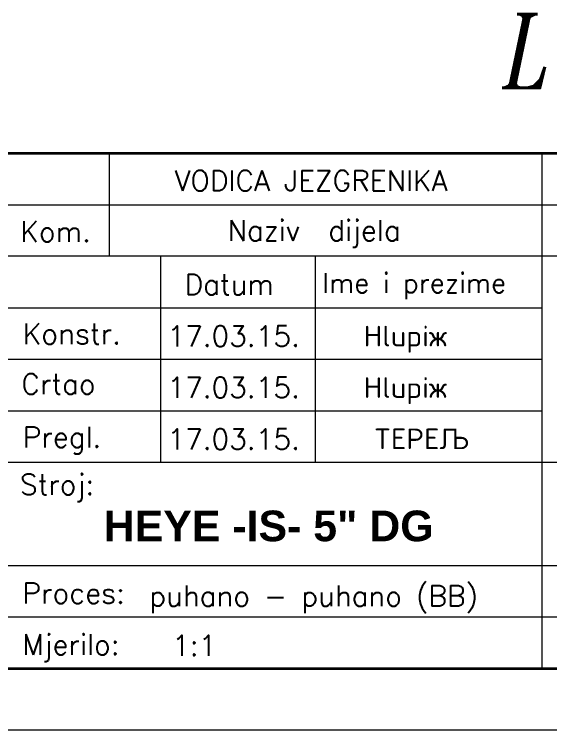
# Model space of a CAD drawing. Extents: x 678 to 975, y 7 to 427.
# Drawn here: x 889 to 932.8, y 6.8 to 65.1 of the extents above; entities that cross this region are included whole.
import ezdxf

# ---------------------------------------------------------------- set-up
doc = ezdxf.new("R2010")
doc.units = 0
doc.header["$LTSCALE"] = 0.2
doc.layers.get('0').update_dxf_attribs({"linetype": 'CONTINUOUS', "lineweight": 15})
doc.layers.add('3', color=3, linetype='CONTINUOUS', lineweight=35)
doc.styles.add('ITALICT', font='ITALICT.shx', dxfattribs={"width": 0.8, "height": 2.5})
doc.styles.add('ROMANS', font='romans.shx')

msp = doc.modelspace()

# ---------------------------------------------------------------- linework, layer by layer
for p, q in [((896.77228, 53.75778), (896.77228, 45.35778)), ((932.05228, 53.75778), (932.05228, 11.75778)), ((790.22517, 49.55778), (969.7194, 49.55778)), ((969.7194, 45.35778), (790.22517, 45.35778)), ((900.97228, 45.35778), (900.97228, 28.55778)), ((913.57228, 45.35778), (913.57228, 28.55778)), ((790.22517, 41.15778), (932.05228, 41.15778)), ((790.22517, 36.95778), (932.05228, 36.95778)), ((790.22517, 32.75778), (932.05228, 32.75778)), ((790.22517, 28.55778), (969.7194, 28.55778)), ((790.22517, 20.15778), (969.7194, 20.15778)), ((790.22517, 15.95778), (969.7194, 15.95778))]:
    msp.add_line(p, q)
at = {"linetype": 'ByBlock'}
msp.add_line((677.7194, 6.75778), (974.7194, 6.75778), dxfattribs=at)
at = {"layer": '3'}
for p, q in [((790.22517, 53.75778), (969.7194, 53.75778)), ((697.7194, 11.75778), (969.7194, 11.75778))]:
    msp.add_line(p, q, dxfattribs=at)

# ---------------------------------------------------------------- texts
at = {"style": 'ITALICT', "width": 0.8}
msp.add_text('L02069', height=6, dxfattribs=at).set_placement((928.79843, 59.08667))
at = {"style": 'ROMANS'}
for s, height, p in [('VODICA JEZGRENIKA', 1.68, (902.10554, 50.68352)), ('Kom.', 1.68, (889.53496, 46.53786)), ('Naziv  dijela', 1.68, (906.42161, 46.62952)), ('Datum', 1.68, (902.92477, 42.22517)), ('Ime i prezime', 1.596, (914.15101, 42.38312)), ('Konstr.', 1.68, (889.7383, 38.20509)), ('17.03.15.', 1.68, (901.52193, 38.01159)), ('Hlupiж', 1.68, (917.52177, 38.01159)), ('Crtao', 1.68, (889.62655, 34.10342)), ('17.03.15.', 1.68, (901.52193, 33.81159)), ('Hlupiж', 1.68, (917.52177, 33.81159)), ('Pregl.', 1.68, (889.7383, 29.77841)), ('17.03.15.', 1.68, (901.52193, 29.61159)), ('TEPEЉ', 1.68, (918.36645, 29.63338)), ('Stroj:', 1.68, (889.5096, 25.90724)), ('Proces:', 1.68, (889.713, 17.05347)), ('puhano - puhano (BB)', 1.68, (900.04996, 16.82772)), ('Mjerilo:', 1.68, (889.713, 12.85347)), ('1:1', 1.68, (901.91312, 12.78963))]:
    msp.add_text(s, height=height, dxfattribs=at).set_placement(p)
at = {"insert": (896.33849, 24.62195), "char_height": 2.5, "width": 41.9370578, "attachment_point": 1, "style": 'ROMANS'}
msp.add_mtext('{\\fArial|b1|i0|c238|p34;HEYE -IS- 5" DG}', dxfattribs=at)

doc.saveas('drawing.dxf')
